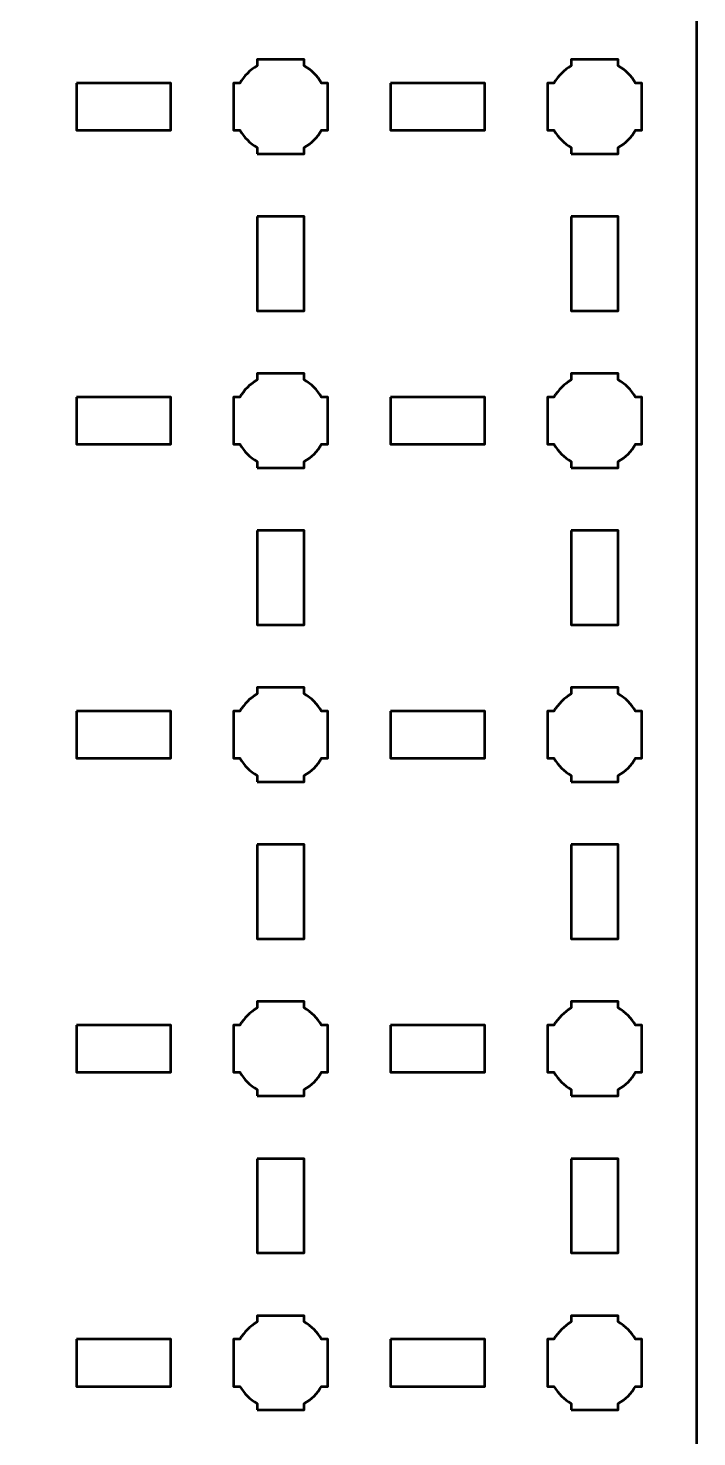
# Model space of a CAD drawing. Header units: centimetres. Extents: x -19.6 to 19.7, y -17.7 to 17.7.
# Drawn here: x 15.39 to 19.65, y -9.47 to -0.5 of the extents above; entities that cross this region are included whole.
import ezdxf

# ---------------------------------------------------------------- set-up
doc = ezdxf.new("R2010")
doc.units = ezdxf.units.CM
doc.header["$MEASUREMENT"] = 0
doc.layers.add('Layer 1', color=7, linetype='Continuous')

msp = doc.modelspace()

# ---------------------------------------------------------------- linework, layer by layer
at = {"layer": 'Layer 1', "lineweight": 53}
for points, knots in [([(-19.14991, 17.65006), (-19.14991, 17.65006), (19.15005, 17.65006), (19.15005, 17.65006), (19.15005, 17.65006), (19.42701, 17.65006), (19.65001, 17.42696), (19.65001, 17.14996), (19.65001, 17.14996), (19.65001, 17.14996), (19.65001, -17.14995), (19.65001, -17.14995), (19.65001, -17.14995), (19.65001, -17.42692), (19.42701, -17.65005), (19.15005, -17.65005), (19.15005, -17.65005), (19.15005, -17.65005), (-19.14991, -17.65005), (-19.14991, -17.65005), (-19.14991, -17.65005), (-19.42691, -17.65005), (-19.65, -17.42692), (-19.65, -17.14995), (-19.65, -17.14995), (-19.65, -17.14995), (-19.65, 17.14996), (-19.65, 17.14996), (-19.65, 17.14996), (-19.65, 17.42696), (-19.42691, 17.65006), (-19.14991, 17.65006)], [0, 0, 0, 0, 0.125, 0.125, 0.125, 0.125, 0.25, 0.25, 0.25, 0.25, 0.375, 0.375, 0.375, 0.375, 0.5, 0.5, 0.5, 0.5, 0.625, 0.625, 0.625, 0.625, 0.75, 0.75, 0.75, 0.75, 0.875, 0.875, 0.875, 0.875, 1, 1, 1, 1]), ([(16.84994, -1.29989), (16.84994, -1.29989), (16.84994, -1.25978), (16.84994, -1.25978), (16.84994, -1.25978), (16.80446, -1.23346), (16.76644, -1.19543), (16.74012, -1.14996), (16.74012, -1.14996), (16.74012, -1.14996), (16.70001, -1.14996), (16.70001, -1.14996), (16.70001, -1.14996), (16.70001, -1.14996), (16.70001, -0.99989), (16.70001, -0.99989), (16.70001, -0.99989), (16.70001, -0.99989), (16.70001, -0.84996), (16.70001, -0.84996), (16.70001, -0.84996), (16.70001, -0.84996), (16.74012, -0.84996), (16.74012, -0.84996), (16.74012, -0.84996), (16.76644, -0.80434), (16.80446, -0.76646), (16.84994, -0.74014), (16.84994, -0.74014), (16.84994, -0.74014), (16.84994, -0.69989), (16.84994, -0.69989), (16.84994, -0.69989), (16.84994, -0.69989), (17.00001, -0.69989), (17.00001, -0.69989), (17.00001, -0.69989), (17.00001, -0.69989), (17.14994, -0.69989), (17.14994, -0.69989), (17.14994, -0.69989), (17.14994, -0.69989), (17.14994, -0.74014), (17.14994, -0.74014), (17.14994, -0.74014), (17.19555, -0.76646), (17.23348, -0.80434), (17.25979, -0.84996), (17.25979, -0.84996), (17.25979, -0.84996), (17.30001, -0.84996), (17.30001, -0.84996), (17.30001, -0.84996), (17.30001, -0.84996), (17.30001, -0.99989), (17.30001, -0.99989), (17.30001, -0.99989), (17.30001, -0.99989), (17.30001, -1.14996), (17.30001, -1.14996), (17.30001, -1.14996), (17.30001, -1.14996), (17.25979, -1.14996), (17.25979, -1.14996), (17.25979, -1.14996), (17.23348, -1.19543), (17.19555, -1.23346), (17.14994, -1.25978), (17.14994, -1.25978), (17.14994, -1.25978), (17.14994, -1.29989), (17.14994, -1.29989), (17.14994, -1.29989), (17.14994, -1.29989), (17.00001, -1.29989), (17.00001, -1.29989), (17.00001, -1.29989), (17.00001, -1.29989), (16.84994, -1.29989), (16.84994, -1.29989)], [0, 0, 0, 0, 0.05, 0.05, 0.05, 0.05, 0.1, 0.1, 0.1, 0.1, 0.15, 0.15, 0.15, 0.15, 0.2, 0.2, 0.2, 0.2, 0.25, 0.25, 0.25, 0.25, 0.3, 0.3, 0.3, 0.3, 0.35, 0.35, 0.35, 0.35, 0.4, 0.4, 0.4, 0.4, 0.45, 0.45, 0.45, 0.45, 0.5, 0.5, 0.5, 0.5, 0.55, 0.55, 0.55, 0.55, 0.6, 0.6, 0.6, 0.6, 0.65, 0.65, 0.65, 0.65, 0.7, 0.7, 0.7, 0.7, 0.75, 0.75, 0.75, 0.75, 0.8, 0.8, 0.8, 0.8, 0.85, 0.85, 0.85, 0.85, 0.9, 0.9, 0.9, 0.9, 0.95, 0.95, 0.95, 0.95, 1, 1, 1, 1]), ([(18.84991, -1.29989), (18.84991, -1.29989), (18.84991, -1.25978), (18.84991, -1.25978), (18.84991, -1.25978), (18.80443, -1.23346), (18.76654, -1.19543), (18.74009, -1.14996), (18.74009, -1.14996), (18.74009, -1.14996), (18.69997, -1.14996), (18.69997, -1.14996), (18.69997, -1.14996), (18.69997, -1.14996), (18.69997, -0.99989), (18.69997, -0.99989), (18.69997, -0.99989), (18.69997, -0.99989), (18.69997, -0.84996), (18.69997, -0.84996), (18.69997, -0.84996), (18.69997, -0.84996), (18.74009, -0.84996), (18.74009, -0.84996), (18.74009, -0.84996), (18.76654, -0.80434), (18.80443, -0.76646), (18.84991, -0.74014), (18.84991, -0.74014), (18.84991, -0.74014), (18.84991, -0.69989), (18.84991, -0.69989), (18.84991, -0.69989), (18.84991, -0.69989), (18.99998, -0.69989), (18.99998, -0.69989), (18.99998, -0.69989), (18.99998, -0.69989), (19.14991, -0.69989), (19.14991, -0.69989), (19.14991, -0.69989), (19.14991, -0.69989), (19.14991, -0.74014), (19.14991, -0.74014), (19.14991, -0.74014), (19.19552, -0.76646), (19.23341, -0.80434), (19.25987, -0.84996), (19.25987, -0.84996), (19.25987, -0.84996), (19.29998, -0.84996), (19.29998, -0.84996), (19.29998, -0.84996), (19.29998, -0.84996), (19.29998, -0.99989), (19.29998, -0.99989), (19.29998, -0.99989), (19.29998, -0.99989), (19.29998, -1.14996), (19.29998, -1.14996), (19.29998, -1.14996), (19.29998, -1.14996), (19.25987, -1.14996), (19.25987, -1.14996), (19.25987, -1.14996), (19.23341, -1.19543), (19.19552, -1.23346), (19.14991, -1.25978), (19.14991, -1.25978), (19.14991, -1.25978), (19.14991, -1.29989), (19.14991, -1.29989), (19.14991, -1.29989), (19.14991, -1.29989), (18.99998, -1.29989), (18.99998, -1.29989), (18.99998, -1.29989), (18.99998, -1.29989), (18.84991, -1.29989), (18.84991, -1.29989)], [0, 0, 0, 0, 0.05, 0.05, 0.05, 0.05, 0.1, 0.1, 0.1, 0.1, 0.15, 0.15, 0.15, 0.15, 0.2, 0.2, 0.2, 0.2, 0.25, 0.25, 0.25, 0.25, 0.3, 0.3, 0.3, 0.3, 0.35, 0.35, 0.35, 0.35, 0.4, 0.4, 0.4, 0.4, 0.45, 0.45, 0.45, 0.45, 0.5, 0.5, 0.5, 0.5, 0.55, 0.55, 0.55, 0.55, 0.6, 0.6, 0.6, 0.6, 0.65, 0.65, 0.65, 0.65, 0.7, 0.7, 0.7, 0.7, 0.75, 0.75, 0.75, 0.75, 0.8, 0.8, 0.8, 0.8, 0.85, 0.85, 0.85, 0.85, 0.9, 0.9, 0.9, 0.9, 0.95, 0.95, 0.95, 0.95, 1, 1, 1, 1]), ([(15.69999, -0.84996), (15.69999, -0.84996), (16.29999, -0.84996), (16.29999, -0.84996), (16.29999, -0.84996), (16.29999, -0.84996), (16.29999, -1.14996), (16.29999, -1.14996), (16.29999, -1.14996), (16.29999, -1.14996), (15.69999, -1.14996), (15.69999, -1.14996), (15.69999, -1.14996), (15.69999, -1.14996), (15.69999, -0.84996), (15.69999, -0.84996)], [0, 0, 0, 0, 0.25, 0.25, 0.25, 0.25, 0.5, 0.5, 0.5, 0.5, 0.75, 0.75, 0.75, 0.75, 1, 1, 1, 1]), ([(17.70006, -0.84996), (17.70006, -0.84996), (18.30007, -0.84996), (18.30007, -0.84996), (18.30007, -0.84996), (18.30007, -0.84996), (18.30007, -1.14996), (18.30007, -1.14996), (18.30007, -1.14996), (18.30007, -1.14996), (17.70006, -1.14996), (17.70006, -1.14996), (17.70006, -1.14996), (17.70006, -1.14996), (17.70006, -0.84996), (17.70006, -0.84996)], [0, 0, 0, 0, 0.25, 0.25, 0.25, 0.25, 0.5, 0.5, 0.5, 0.5, 0.75, 0.75, 0.75, 0.75, 1, 1, 1, 1]), ([(16.85008, -1.69994), (16.85008, -1.69994), (17.15008, -1.69994), (17.15008, -1.69994), (17.15008, -1.69994), (17.15008, -1.69994), (17.15008, -2.29995), (17.15008, -2.29995), (17.15008, -2.29995), (17.15008, -2.29995), (16.85008, -2.29995), (16.85008, -2.29995), (16.85008, -2.29995), (16.85008, -2.29995), (16.85008, -1.69994), (16.85008, -1.69994)], [0, 0, 0, 0, 0.25, 0.25, 0.25, 0.25, 0.5, 0.5, 0.5, 0.5, 0.75, 0.75, 0.75, 0.75, 1, 1, 1, 1]), ([(18.85005, -1.69994), (18.85005, -1.69994), (19.15005, -1.69994), (19.15005, -1.69994), (19.15005, -1.69994), (19.15005, -1.69994), (19.15005, -2.29995), (19.15005, -2.29995), (19.15005, -2.29995), (19.15005, -2.29995), (18.85005, -2.29995), (18.85005, -2.29995), (18.85005, -2.29995), (18.85005, -2.29995), (18.85005, -1.69994), (18.85005, -1.69994)], [0, 0, 0, 0, 0.25, 0.25, 0.25, 0.25, 0.5, 0.5, 0.5, 0.5, 0.75, 0.75, 0.75, 0.75, 1, 1, 1, 1]), ([(16.84994, -3.29996), (16.84994, -3.29996), (16.84994, -3.25975), (16.84994, -3.25975), (16.84994, -3.25975), (16.80446, -3.23343), (16.76644, -3.19551), (16.74012, -3.14989), (16.74012, -3.14989), (16.74012, -3.14989), (16.70001, -3.14989), (16.70001, -3.14989), (16.70001, -3.14989), (16.70001, -3.14989), (16.70001, -2.99996), (16.70001, -2.99996), (16.70001, -2.99996), (16.70001, -2.99996), (16.70001, -2.84989), (16.70001, -2.84989), (16.70001, -2.84989), (16.70001, -2.84989), (16.74012, -2.84989), (16.74012, -2.84989), (16.74012, -2.84989), (16.76644, -2.80442), (16.80446, -2.76639), (16.84994, -2.74007), (16.84994, -2.74007), (16.84994, -2.74007), (16.84994, -2.69996), (16.84994, -2.69996), (16.84994, -2.69996), (16.84994, -2.69996), (17.00001, -2.69996), (17.00001, -2.69996), (17.00001, -2.69996), (17.00001, -2.69996), (17.14994, -2.69996), (17.14994, -2.69996), (17.14994, -2.69996), (17.14994, -2.69996), (17.14994, -2.74007), (17.14994, -2.74007), (17.14994, -2.74007), (17.19555, -2.76639), (17.23348, -2.80442), (17.25979, -2.84989), (17.25979, -2.84989), (17.25979, -2.84989), (17.30001, -2.84989), (17.30001, -2.84989), (17.30001, -2.84989), (17.30001, -2.84989), (17.30001, -2.99996), (17.30001, -2.99996), (17.30001, -2.99996), (17.30001, -2.99996), (17.30001, -3.14989), (17.30001, -3.14989), (17.30001, -3.14989), (17.30001, -3.14989), (17.25979, -3.14989), (17.25979, -3.14989), (17.25979, -3.14989), (17.23348, -3.19551), (17.19555, -3.23343), (17.14994, -3.25975), (17.14994, -3.25975), (17.14994, -3.25975), (17.14994, -3.29996), (17.14994, -3.29996), (17.14994, -3.29996), (17.14994, -3.29996), (17.00001, -3.29996), (17.00001, -3.29996), (17.00001, -3.29996), (17.00001, -3.29996), (16.84994, -3.29996), (16.84994, -3.29996)], [0, 0, 0, 0, 0.05, 0.05, 0.05, 0.05, 0.1, 0.1, 0.1, 0.1, 0.15, 0.15, 0.15, 0.15, 0.2, 0.2, 0.2, 0.2, 0.25, 0.25, 0.25, 0.25, 0.3, 0.3, 0.3, 0.3, 0.35, 0.35, 0.35, 0.35, 0.4, 0.4, 0.4, 0.4, 0.45, 0.45, 0.45, 0.45, 0.5, 0.5, 0.5, 0.5, 0.55, 0.55, 0.55, 0.55, 0.6, 0.6, 0.6, 0.6, 0.65, 0.65, 0.65, 0.65, 0.7, 0.7, 0.7, 0.7, 0.75, 0.75, 0.75, 0.75, 0.8, 0.8, 0.8, 0.8, 0.85, 0.85, 0.85, 0.85, 0.9, 0.9, 0.9, 0.9, 0.95, 0.95, 0.95, 0.95, 1, 1, 1, 1]), ([(18.84991, -3.29996), (18.84991, -3.29996), (18.84991, -3.25975), (18.84991, -3.25975), (18.84991, -3.25975), (18.80443, -3.23343), (18.76654, -3.19551), (18.74009, -3.14989), (18.74009, -3.14989), (18.74009, -3.14989), (18.69997, -3.14989), (18.69997, -3.14989), (18.69997, -3.14989), (18.69997, -3.14989), (18.69997, -2.99996), (18.69997, -2.99996), (18.69997, -2.99996), (18.69997, -2.99996), (18.69997, -2.84989), (18.69997, -2.84989), (18.69997, -2.84989), (18.69997, -2.84989), (18.74009, -2.84989), (18.74009, -2.84989), (18.74009, -2.84989), (18.76654, -2.80442), (18.80443, -2.76639), (18.84991, -2.74007), (18.84991, -2.74007), (18.84991, -2.74007), (18.84991, -2.69996), (18.84991, -2.69996), (18.84991, -2.69996), (18.84991, -2.69996), (18.99998, -2.69996), (18.99998, -2.69996), (18.99998, -2.69996), (18.99998, -2.69996), (19.14991, -2.69996), (19.14991, -2.69996), (19.14991, -2.69996), (19.14991, -2.69996), (19.14991, -2.74007), (19.14991, -2.74007), (19.14991, -2.74007), (19.19552, -2.76639), (19.23341, -2.80442), (19.25987, -2.84989), (19.25987, -2.84989), (19.25987, -2.84989), (19.29998, -2.84989), (19.29998, -2.84989), (19.29998, -2.84989), (19.29998, -2.84989), (19.29998, -2.99996), (19.29998, -2.99996), (19.29998, -2.99996), (19.29998, -2.99996), (19.29998, -3.14989), (19.29998, -3.14989), (19.29998, -3.14989), (19.29998, -3.14989), (19.25987, -3.14989), (19.25987, -3.14989), (19.25987, -3.14989), (19.23341, -3.19551), (19.19552, -3.23343), (19.14991, -3.25975), (19.14991, -3.25975), (19.14991, -3.25975), (19.14991, -3.29996), (19.14991, -3.29996), (19.14991, -3.29996), (19.14991, -3.29996), (18.99998, -3.29996), (18.99998, -3.29996), (18.99998, -3.29996), (18.99998, -3.29996), (18.84991, -3.29996), (18.84991, -3.29996)], [0, 0, 0, 0, 0.05, 0.05, 0.05, 0.05, 0.1, 0.1, 0.1, 0.1, 0.15, 0.15, 0.15, 0.15, 0.2, 0.2, 0.2, 0.2, 0.25, 0.25, 0.25, 0.25, 0.3, 0.3, 0.3, 0.3, 0.35, 0.35, 0.35, 0.35, 0.4, 0.4, 0.4, 0.4, 0.45, 0.45, 0.45, 0.45, 0.5, 0.5, 0.5, 0.5, 0.55, 0.55, 0.55, 0.55, 0.6, 0.6, 0.6, 0.6, 0.65, 0.65, 0.65, 0.65, 0.7, 0.7, 0.7, 0.7, 0.75, 0.75, 0.75, 0.75, 0.8, 0.8, 0.8, 0.8, 0.85, 0.85, 0.85, 0.85, 0.9, 0.9, 0.9, 0.9, 0.95, 0.95, 0.95, 0.95, 1, 1, 1, 1]), ([(15.69999, -2.85003), (15.69999, -2.85003), (16.29999, -2.85003), (16.29999, -2.85003), (16.29999, -2.85003), (16.29999, -2.85003), (16.29999, -3.15003), (16.29999, -3.15003), (16.29999, -3.15003), (16.29999, -3.15003), (15.69999, -3.15003), (15.69999, -3.15003), (15.69999, -3.15003), (15.69999, -3.15003), (15.69999, -2.85003), (15.69999, -2.85003)], [0, 0, 0, 0, 0.25, 0.25, 0.25, 0.25, 0.5, 0.5, 0.5, 0.5, 0.75, 0.75, 0.75, 0.75, 1, 1, 1, 1]), ([(17.70006, -2.85003), (17.70006, -2.85003), (18.30007, -2.85003), (18.30007, -2.85003), (18.30007, -2.85003), (18.30007, -2.85003), (18.30007, -3.15003), (18.30007, -3.15003), (18.30007, -3.15003), (18.30007, -3.15003), (17.70006, -3.15003), (17.70006, -3.15003), (17.70006, -3.15003), (17.70006, -3.15003), (17.70006, -2.85003), (17.70006, -2.85003)], [0, 0, 0, 0, 0.25, 0.25, 0.25, 0.25, 0.5, 0.5, 0.5, 0.5, 0.75, 0.75, 0.75, 0.75, 1, 1, 1, 1]), ([(16.85008, -3.70001), (16.85008, -3.70001), (17.15008, -3.70001), (17.15008, -3.70001), (17.15008, -3.70001), (17.15008, -3.70001), (17.15008, -4.30002), (17.15008, -4.30002), (17.15008, -4.30002), (17.15008, -4.30002), (16.85008, -4.30002), (16.85008, -4.30002), (16.85008, -4.30002), (16.85008, -4.30002), (16.85008, -3.70001), (16.85008, -3.70001)], [0, 0, 0, 0, 0.25, 0.25, 0.25, 0.25, 0.5, 0.5, 0.5, 0.5, 0.75, 0.75, 0.75, 0.75, 1, 1, 1, 1]), ([(18.85005, -3.70001), (18.85005, -3.70001), (19.15005, -3.70001), (19.15005, -3.70001), (19.15005, -3.70001), (19.15005, -3.70001), (19.15005, -4.30002), (19.15005, -4.30002), (19.15005, -4.30002), (19.15005, -4.30002), (18.85005, -4.30002), (18.85005, -4.30002), (18.85005, -4.30002), (18.85005, -4.30002), (18.85005, -3.70001), (18.85005, -3.70001)], [0, 0, 0, 0, 0.25, 0.25, 0.25, 0.25, 0.5, 0.5, 0.5, 0.5, 0.75, 0.75, 0.75, 0.75, 1, 1, 1, 1]), ([(16.84994, -5.29993), (16.84994, -5.29993), (16.84994, -5.25982), (16.84994, -5.25982), (16.84994, -5.25982), (16.80446, -5.2335), (16.76644, -5.19547), (16.74012, -5.15), (16.74012, -5.15), (16.74012, -5.15), (16.70001, -5.15), (16.70001, -5.15), (16.70001, -5.15), (16.70001, -5.15), (16.70001, -4.99993), (16.70001, -4.99993), (16.70001, -4.99993), (16.70001, -4.99993), (16.70001, -4.85), (16.70001, -4.85), (16.70001, -4.85), (16.70001, -4.85), (16.74012, -4.85), (16.74012, -4.85), (16.74012, -4.85), (16.76644, -4.80439), (16.80446, -4.7665), (16.84994, -4.74004), (16.84994, -4.74004), (16.84994, -4.74004), (16.84994, -4.69993), (16.84994, -4.69993), (16.84994, -4.69993), (16.84994, -4.69993), (17.00001, -4.69993), (17.00001, -4.69993), (17.00001, -4.69993), (17.00001, -4.69993), (17.14994, -4.69993), (17.14994, -4.69993), (17.14994, -4.69993), (17.14994, -4.69993), (17.14994, -4.74004), (17.14994, -4.74004), (17.14994, -4.74004), (17.19555, -4.7665), (17.23348, -4.80439), (17.25979, -4.85), (17.25979, -4.85), (17.25979, -4.85), (17.30001, -4.85), (17.30001, -4.85), (17.30001, -4.85), (17.30001, -4.85), (17.30001, -4.99993), (17.30001, -4.99993), (17.30001, -4.99993), (17.30001, -4.99993), (17.30001, -5.15), (17.30001, -5.15), (17.30001, -5.15), (17.30001, -5.15), (17.25979, -5.15), (17.25979, -5.15), (17.25979, -5.15), (17.23348, -5.19547), (17.19555, -5.2335), (17.14994, -5.25982), (17.14994, -5.25982), (17.14994, -5.25982), (17.14994, -5.29993), (17.14994, -5.29993), (17.14994, -5.29993), (17.14994, -5.29993), (17.00001, -5.29993), (17.00001, -5.29993), (17.00001, -5.29993), (17.00001, -5.29993), (16.84994, -5.29993), (16.84994, -5.29993)], [0, 0, 0, 0, 0.05, 0.05, 0.05, 0.05, 0.1, 0.1, 0.1, 0.1, 0.15, 0.15, 0.15, 0.15, 0.2, 0.2, 0.2, 0.2, 0.25, 0.25, 0.25, 0.25, 0.3, 0.3, 0.3, 0.3, 0.35, 0.35, 0.35, 0.35, 0.4, 0.4, 0.4, 0.4, 0.45, 0.45, 0.45, 0.45, 0.5, 0.5, 0.5, 0.5, 0.55, 0.55, 0.55, 0.55, 0.6, 0.6, 0.6, 0.6, 0.65, 0.65, 0.65, 0.65, 0.7, 0.7, 0.7, 0.7, 0.75, 0.75, 0.75, 0.75, 0.8, 0.8, 0.8, 0.8, 0.85, 0.85, 0.85, 0.85, 0.9, 0.9, 0.9, 0.9, 0.95, 0.95, 0.95, 0.95, 1, 1, 1, 1]), ([(18.84991, -5.29993), (18.84991, -5.29993), (18.84991, -5.25982), (18.84991, -5.25982), (18.84991, -5.25982), (18.80443, -5.2335), (18.76654, -5.19547), (18.74009, -5.15), (18.74009, -5.15), (18.74009, -5.15), (18.69997, -5.15), (18.69997, -5.15), (18.69997, -5.15), (18.69997, -5.15), (18.69997, -4.99993), (18.69997, -4.99993), (18.69997, -4.99993), (18.69997, -4.99993), (18.69997, -4.85), (18.69997, -4.85), (18.69997, -4.85), (18.69997, -4.85), (18.74009, -4.85), (18.74009, -4.85), (18.74009, -4.85), (18.76654, -4.80439), (18.80443, -4.7665), (18.84991, -4.74004), (18.84991, -4.74004), (18.84991, -4.74004), (18.84991, -4.69993), (18.84991, -4.69993), (18.84991, -4.69993), (18.84991, -4.69993), (18.99998, -4.69993), (18.99998, -4.69993), (18.99998, -4.69993), (18.99998, -4.69993), (19.14991, -4.69993), (19.14991, -4.69993), (19.14991, -4.69993), (19.14991, -4.69993), (19.14991, -4.74004), (19.14991, -4.74004), (19.14991, -4.74004), (19.19552, -4.7665), (19.23341, -4.80439), (19.25987, -4.85), (19.25987, -4.85), (19.25987, -4.85), (19.29998, -4.85), (19.29998, -4.85), (19.29998, -4.85), (19.29998, -4.85), (19.29998, -4.99993), (19.29998, -4.99993), (19.29998, -4.99993), (19.29998, -4.99993), (19.29998, -5.15), (19.29998, -5.15), (19.29998, -5.15), (19.29998, -5.15), (19.25987, -5.15), (19.25987, -5.15), (19.25987, -5.15), (19.23341, -5.19547), (19.19552, -5.2335), (19.14991, -5.25982), (19.14991, -5.25982), (19.14991, -5.25982), (19.14991, -5.29993), (19.14991, -5.29993), (19.14991, -5.29993), (19.14991, -5.29993), (18.99998, -5.29993), (18.99998, -5.29993), (18.99998, -5.29993), (18.99998, -5.29993), (18.84991, -5.29993), (18.84991, -5.29993)], [0, 0, 0, 0, 0.05, 0.05, 0.05, 0.05, 0.1, 0.1, 0.1, 0.1, 0.15, 0.15, 0.15, 0.15, 0.2, 0.2, 0.2, 0.2, 0.25, 0.25, 0.25, 0.25, 0.3, 0.3, 0.3, 0.3, 0.35, 0.35, 0.35, 0.35, 0.4, 0.4, 0.4, 0.4, 0.45, 0.45, 0.45, 0.45, 0.5, 0.5, 0.5, 0.5, 0.55, 0.55, 0.55, 0.55, 0.6, 0.6, 0.6, 0.6, 0.65, 0.65, 0.65, 0.65, 0.7, 0.7, 0.7, 0.7, 0.75, 0.75, 0.75, 0.75, 0.8, 0.8, 0.8, 0.8, 0.85, 0.85, 0.85, 0.85, 0.9, 0.9, 0.9, 0.9, 0.95, 0.95, 0.95, 0.95, 1, 1, 1, 1]), ([(15.69999, -4.85), (15.69999, -4.85), (16.29999, -4.85), (16.29999, -4.85), (16.29999, -4.85), (16.29999, -4.85), (16.29999, -5.15), (16.29999, -5.15), (16.29999, -5.15), (16.29999, -5.15), (15.69999, -5.15), (15.69999, -5.15), (15.69999, -5.15), (15.69999, -5.15), (15.69999, -4.85), (15.69999, -4.85)], [0, 0, 0, 0, 0.25, 0.25, 0.25, 0.25, 0.5, 0.5, 0.5, 0.5, 0.75, 0.75, 0.75, 0.75, 1, 1, 1, 1]), ([(17.70006, -4.85), (17.70006, -4.85), (18.30007, -4.85), (18.30007, -4.85), (18.30007, -4.85), (18.30007, -4.85), (18.30007, -5.15), (18.30007, -5.15), (18.30007, -5.15), (18.30007, -5.15), (17.70006, -5.15), (17.70006, -5.15), (17.70006, -5.15), (17.70006, -5.15), (17.70006, -4.85), (17.70006, -4.85)], [0, 0, 0, 0, 0.25, 0.25, 0.25, 0.25, 0.5, 0.5, 0.5, 0.5, 0.75, 0.75, 0.75, 0.75, 1, 1, 1, 1]), ([(16.85008, -5.69998), (16.85008, -5.69998), (17.15008, -5.69998), (17.15008, -5.69998), (17.15008, -5.69998), (17.15008, -5.69998), (17.15008, -6.29999), (17.15008, -6.29999), (17.15008, -6.29999), (17.15008, -6.29999), (16.85008, -6.29999), (16.85008, -6.29999), (16.85008, -6.29999), (16.85008, -6.29999), (16.85008, -5.69998), (16.85008, -5.69998)], [0, 0, 0, 0, 0.25, 0.25, 0.25, 0.25, 0.5, 0.5, 0.5, 0.5, 0.75, 0.75, 0.75, 0.75, 1, 1, 1, 1]), ([(18.85005, -5.69998), (18.85005, -5.69998), (19.15005, -5.69998), (19.15005, -5.69998), (19.15005, -5.69998), (19.15005, -5.69998), (19.15005, -6.29999), (19.15005, -6.29999), (19.15005, -6.29999), (19.15005, -6.29999), (18.85005, -6.29999), (18.85005, -6.29999), (18.85005, -6.29999), (18.85005, -6.29999), (18.85005, -5.69998), (18.85005, -5.69998)], [0, 0, 0, 0, 0.25, 0.25, 0.25, 0.25, 0.5, 0.5, 0.5, 0.5, 0.75, 0.75, 0.75, 0.75, 1, 1, 1, 1]), ([(16.84994, -7.29986), (16.84994, -7.29986), (16.84994, -7.25975), (16.84994, -7.25975), (16.84994, -7.25975), (16.80446, -7.23344), (16.76644, -7.19541), (16.74012, -7.14993), (16.74012, -7.14993), (16.74012, -7.14993), (16.70001, -7.14993), (16.70001, -7.14993), (16.70001, -7.14993), (16.70001, -7.14993), (16.70001, -6.99986), (16.70001, -6.99986), (16.70001, -6.99986), (16.70001, -6.99986), (16.70001, -6.84993), (16.70001, -6.84993), (16.70001, -6.84993), (16.70001, -6.84993), (16.74012, -6.84993), (16.74012, -6.84993), (16.74012, -6.84993), (16.76644, -6.80446), (16.80446, -6.76643), (16.84994, -6.74011), (16.84994, -6.74011), (16.84994, -6.74011), (16.84994, -6.69986), (16.84994, -6.69986), (16.84994, -6.69986), (16.84994, -6.69986), (17.00001, -6.69986), (17.00001, -6.69986), (17.00001, -6.69986), (17.00001, -6.69986), (17.14994, -6.69986), (17.14994, -6.69986), (17.14994, -6.69986), (17.14994, -6.69986), (17.14994, -6.74011), (17.14994, -6.74011), (17.14994, -6.74011), (17.19555, -6.76643), (17.23348, -6.80446), (17.25979, -6.84993), (17.25979, -6.84993), (17.25979, -6.84993), (17.30001, -6.84993), (17.30001, -6.84993), (17.30001, -6.84993), (17.30001, -6.84993), (17.30001, -6.99986), (17.30001, -6.99986), (17.30001, -6.99986), (17.30001, -6.99986), (17.30001, -7.14993), (17.30001, -7.14993), (17.30001, -7.14993), (17.30001, -7.14993), (17.25979, -7.14993), (17.25979, -7.14993), (17.25979, -7.14993), (17.23348, -7.19541), (17.19555, -7.23344), (17.14994, -7.25975), (17.14994, -7.25975), (17.14994, -7.25975), (17.14994, -7.29986), (17.14994, -7.29986), (17.14994, -7.29986), (17.14994, -7.29986), (17.00001, -7.29986), (17.00001, -7.29986), (17.00001, -7.29986), (17.00001, -7.29986), (16.84994, -7.29986), (16.84994, -7.29986)], [0, 0, 0, 0, 0.05, 0.05, 0.05, 0.05, 0.1, 0.1, 0.1, 0.1, 0.15, 0.15, 0.15, 0.15, 0.2, 0.2, 0.2, 0.2, 0.25, 0.25, 0.25, 0.25, 0.3, 0.3, 0.3, 0.3, 0.35, 0.35, 0.35, 0.35, 0.4, 0.4, 0.4, 0.4, 0.45, 0.45, 0.45, 0.45, 0.5, 0.5, 0.5, 0.5, 0.55, 0.55, 0.55, 0.55, 0.6, 0.6, 0.6, 0.6, 0.65, 0.65, 0.65, 0.65, 0.7, 0.7, 0.7, 0.7, 0.75, 0.75, 0.75, 0.75, 0.8, 0.8, 0.8, 0.8, 0.85, 0.85, 0.85, 0.85, 0.9, 0.9, 0.9, 0.9, 0.95, 0.95, 0.95, 0.95, 1, 1, 1, 1]), ([(18.84991, -7.29986), (18.84991, -7.29986), (18.84991, -7.25975), (18.84991, -7.25975), (18.84991, -7.25975), (18.80443, -7.23344), (18.76654, -7.19541), (18.74009, -7.14993), (18.74009, -7.14993), (18.74009, -7.14993), (18.69997, -7.14993), (18.69997, -7.14993), (18.69997, -7.14993), (18.69997, -7.14993), (18.69997, -6.99986), (18.69997, -6.99986), (18.69997, -6.99986), (18.69997, -6.99986), (18.69997, -6.84993), (18.69997, -6.84993), (18.69997, -6.84993), (18.69997, -6.84993), (18.74009, -6.84993), (18.74009, -6.84993), (18.74009, -6.84993), (18.76654, -6.80446), (18.80443, -6.76643), (18.84991, -6.74011), (18.84991, -6.74011), (18.84991, -6.74011), (18.84991, -6.69986), (18.84991, -6.69986), (18.84991, -6.69986), (18.84991, -6.69986), (18.99998, -6.69986), (18.99998, -6.69986), (18.99998, -6.69986), (18.99998, -6.69986), (19.14991, -6.69986), (19.14991, -6.69986), (19.14991, -6.69986), (19.14991, -6.69986), (19.14991, -6.74011), (19.14991, -6.74011), (19.14991, -6.74011), (19.19552, -6.76643), (19.23341, -6.80446), (19.25987, -6.84993), (19.25987, -6.84993), (19.25987, -6.84993), (19.29998, -6.84993), (19.29998, -6.84993), (19.29998, -6.84993), (19.29998, -6.84993), (19.29998, -6.99986), (19.29998, -6.99986), (19.29998, -6.99986), (19.29998, -6.99986), (19.29998, -7.14993), (19.29998, -7.14993), (19.29998, -7.14993), (19.29998, -7.14993), (19.25987, -7.14993), (19.25987, -7.14993), (19.25987, -7.14993), (19.23341, -7.19541), (19.19552, -7.23344), (19.14991, -7.25975), (19.14991, -7.25975), (19.14991, -7.25975), (19.14991, -7.29986), (19.14991, -7.29986), (19.14991, -7.29986), (19.14991, -7.29986), (18.99998, -7.29986), (18.99998, -7.29986), (18.99998, -7.29986), (18.99998, -7.29986), (18.84991, -7.29986), (18.84991, -7.29986)], [0, 0, 0, 0, 0.05, 0.05, 0.05, 0.05, 0.1, 0.1, 0.1, 0.1, 0.15, 0.15, 0.15, 0.15, 0.2, 0.2, 0.2, 0.2, 0.25, 0.25, 0.25, 0.25, 0.3, 0.3, 0.3, 0.3, 0.35, 0.35, 0.35, 0.35, 0.4, 0.4, 0.4, 0.4, 0.45, 0.45, 0.45, 0.45, 0.5, 0.5, 0.5, 0.5, 0.55, 0.55, 0.55, 0.55, 0.6, 0.6, 0.6, 0.6, 0.65, 0.65, 0.65, 0.65, 0.7, 0.7, 0.7, 0.7, 0.75, 0.75, 0.75, 0.75, 0.8, 0.8, 0.8, 0.8, 0.85, 0.85, 0.85, 0.85, 0.9, 0.9, 0.9, 0.9, 0.95, 0.95, 0.95, 0.95, 1, 1, 1, 1]), ([(15.69999, -6.84993), (15.69999, -6.84993), (16.29999, -6.84993), (16.29999, -6.84993), (16.29999, -6.84993), (16.29999, -6.84993), (16.29999, -7.14993), (16.29999, -7.14993), (16.29999, -7.14993), (16.29999, -7.14993), (15.69999, -7.14993), (15.69999, -7.14993), (15.69999, -7.14993), (15.69999, -7.14993), (15.69999, -6.84993), (15.69999, -6.84993)], [0, 0, 0, 0, 0.25, 0.25, 0.25, 0.25, 0.5, 0.5, 0.5, 0.5, 0.75, 0.75, 0.75, 0.75, 1, 1, 1, 1]), ([(17.70006, -6.84993), (17.70006, -6.84993), (18.30007, -6.84993), (18.30007, -6.84993), (18.30007, -6.84993), (18.30007, -6.84993), (18.30007, -7.14993), (18.30007, -7.14993), (18.30007, -7.14993), (18.30007, -7.14993), (17.70006, -7.14993), (17.70006, -7.14993), (17.70006, -7.14993), (17.70006, -7.14993), (17.70006, -6.84993), (17.70006, -6.84993)], [0, 0, 0, 0, 0.25, 0.25, 0.25, 0.25, 0.5, 0.5, 0.5, 0.5, 0.75, 0.75, 0.75, 0.75, 1, 1, 1, 1]), ([(16.85008, -7.70006), (16.85008, -7.70006), (17.15008, -7.70006), (17.15008, -7.70006), (17.15008, -7.70006), (17.15008, -7.70006), (17.15008, -8.30006), (17.15008, -8.30006), (17.15008, -8.30006), (17.15008, -8.30006), (16.85008, -8.30006), (16.85008, -8.30006), (16.85008, -8.30006), (16.85008, -8.30006), (16.85008, -7.70006), (16.85008, -7.70006)], [0, 0, 0, 0, 0.25, 0.25, 0.25, 0.25, 0.5, 0.5, 0.5, 0.5, 0.75, 0.75, 0.75, 0.75, 1, 1, 1, 1]), ([(18.85005, -7.70006), (18.85005, -7.70006), (19.15005, -7.70006), (19.15005, -7.70006), (19.15005, -7.70006), (19.15005, -7.70006), (19.15005, -8.30006), (19.15005, -8.30006), (19.15005, -8.30006), (19.15005, -8.30006), (18.85005, -8.30006), (18.85005, -8.30006), (18.85005, -8.30006), (18.85005, -8.30006), (18.85005, -7.70006), (18.85005, -7.70006)], [0, 0, 0, 0, 0.25, 0.25, 0.25, 0.25, 0.5, 0.5, 0.5, 0.5, 0.75, 0.75, 0.75, 0.75, 1, 1, 1, 1]), ([(16.84994, -9.29994), (16.84994, -9.29994), (16.84994, -9.25972), (16.84994, -9.25972), (16.84994, -9.25972), (16.80446, -9.2334), (16.76644, -9.19548), (16.74012, -9.14987), (16.74012, -9.14987), (16.74012, -9.14987), (16.70001, -9.14987), (16.70001, -9.14987), (16.70001, -9.14987), (16.70001, -9.14987), (16.70001, -8.99994), (16.70001, -8.99994), (16.70001, -8.99994), (16.70001, -8.99994), (16.70001, -8.8499), (16.70001, -8.8499), (16.70001, -8.8499), (16.70001, -8.8499), (16.74012, -8.8499), (16.74012, -8.8499), (16.74012, -8.8499), (16.76644, -8.80443), (16.80446, -8.76636), (16.84994, -8.74004), (16.84994, -8.74004), (16.84994, -8.74004), (16.84994, -8.69997), (16.84994, -8.69997), (16.84994, -8.69997), (16.84994, -8.69997), (17.00001, -8.69997), (17.00001, -8.69997), (17.00001, -8.69997), (17.00001, -8.69997), (17.14994, -8.69997), (17.14994, -8.69997), (17.14994, -8.69997), (17.14994, -8.69997), (17.14994, -8.74004), (17.14994, -8.74004), (17.14994, -8.74004), (17.19555, -8.76636), (17.23348, -8.80443), (17.25979, -8.8499), (17.25979, -8.8499), (17.25979, -8.8499), (17.30001, -8.8499), (17.30001, -8.8499), (17.30001, -8.8499), (17.30001, -8.8499), (17.30001, -8.99994), (17.30001, -8.99994), (17.30001, -8.99994), (17.30001, -8.99994), (17.30001, -9.14987), (17.30001, -9.14987), (17.30001, -9.14987), (17.30001, -9.14987), (17.25979, -9.14987), (17.25979, -9.14987), (17.25979, -9.14987), (17.23348, -9.19548), (17.19555, -9.2334), (17.14994, -9.25972), (17.14994, -9.25972), (17.14994, -9.25972), (17.14994, -9.29994), (17.14994, -9.29994), (17.14994, -9.29994), (17.14994, -9.29994), (17.00001, -9.29994), (17.00001, -9.29994), (17.00001, -9.29994), (17.00001, -9.29994), (16.84994, -9.29994), (16.84994, -9.29994)], [0, 0, 0, 0, 0.05, 0.05, 0.05, 0.05, 0.1, 0.1, 0.1, 0.1, 0.15, 0.15, 0.15, 0.15, 0.2, 0.2, 0.2, 0.2, 0.25, 0.25, 0.25, 0.25, 0.3, 0.3, 0.3, 0.3, 0.35, 0.35, 0.35, 0.35, 0.4, 0.4, 0.4, 0.4, 0.45, 0.45, 0.45, 0.45, 0.5, 0.5, 0.5, 0.5, 0.55, 0.55, 0.55, 0.55, 0.6, 0.6, 0.6, 0.6, 0.65, 0.65, 0.65, 0.65, 0.7, 0.7, 0.7, 0.7, 0.75, 0.75, 0.75, 0.75, 0.8, 0.8, 0.8, 0.8, 0.85, 0.85, 0.85, 0.85, 0.9, 0.9, 0.9, 0.9, 0.95, 0.95, 0.95, 0.95, 1, 1, 1, 1]), ([(18.84991, -9.29994), (18.84991, -9.29994), (18.84991, -9.25972), (18.84991, -9.25972), (18.84991, -9.25972), (18.80443, -9.2334), (18.76654, -9.19548), (18.74009, -9.14987), (18.74009, -9.14987), (18.74009, -9.14987), (18.69997, -9.14987), (18.69997, -9.14987), (18.69997, -9.14987), (18.69997, -9.14987), (18.69997, -8.99994), (18.69997, -8.99994), (18.69997, -8.99994), (18.69997, -8.99994), (18.69997, -8.8499), (18.69997, -8.8499), (18.69997, -8.8499), (18.69997, -8.8499), (18.74009, -8.8499), (18.74009, -8.8499), (18.74009, -8.8499), (18.76654, -8.80443), (18.80443, -8.76636), (18.84991, -8.74004), (18.84991, -8.74004), (18.84991, -8.74004), (18.84991, -8.69997), (18.84991, -8.69997), (18.84991, -8.69997), (18.84991, -8.69997), (18.99998, -8.69997), (18.99998, -8.69997), (18.99998, -8.69997), (18.99998, -8.69997), (19.14991, -8.69997), (19.14991, -8.69997), (19.14991, -8.69997), (19.14991, -8.69997), (19.14991, -8.74004), (19.14991, -8.74004), (19.14991, -8.74004), (19.19552, -8.76636), (19.23341, -8.80443), (19.25987, -8.8499), (19.25987, -8.8499), (19.25987, -8.8499), (19.29998, -8.8499), (19.29998, -8.8499), (19.29998, -8.8499), (19.29998, -8.8499), (19.29998, -8.99994), (19.29998, -8.99994), (19.29998, -8.99994), (19.29998, -8.99994), (19.29998, -9.14987), (19.29998, -9.14987), (19.29998, -9.14987), (19.29998, -9.14987), (19.25987, -9.14987), (19.25987, -9.14987), (19.25987, -9.14987), (19.23341, -9.19548), (19.19552, -9.2334), (19.14991, -9.25972), (19.14991, -9.25972), (19.14991, -9.25972), (19.14991, -9.29994), (19.14991, -9.29994), (19.14991, -9.29994), (19.14991, -9.29994), (18.99998, -9.29994), (18.99998, -9.29994), (18.99998, -9.29994), (18.99998, -9.29994), (18.84991, -9.29994), (18.84991, -9.29994)], [0, 0, 0, 0, 0.05, 0.05, 0.05, 0.05, 0.1, 0.1, 0.1, 0.1, 0.15, 0.15, 0.15, 0.15, 0.2, 0.2, 0.2, 0.2, 0.25, 0.25, 0.25, 0.25, 0.3, 0.3, 0.3, 0.3, 0.35, 0.35, 0.35, 0.35, 0.4, 0.4, 0.4, 0.4, 0.45, 0.45, 0.45, 0.45, 0.5, 0.5, 0.5, 0.5, 0.55, 0.55, 0.55, 0.55, 0.6, 0.6, 0.6, 0.6, 0.65, 0.65, 0.65, 0.65, 0.7, 0.7, 0.7, 0.7, 0.75, 0.75, 0.75, 0.75, 0.8, 0.8, 0.8, 0.8, 0.85, 0.85, 0.85, 0.85, 0.9, 0.9, 0.9, 0.9, 0.95, 0.95, 0.95, 0.95, 1, 1, 1, 1]), ([(15.69999, -8.85001), (15.69999, -8.85001), (16.29999, -8.85001), (16.29999, -8.85001), (16.29999, -8.85001), (16.29999, -8.85001), (16.29999, -9.15001), (16.29999, -9.15001), (16.29999, -9.15001), (16.29999, -9.15001), (15.69999, -9.15001), (15.69999, -9.15001), (15.69999, -9.15001), (15.69999, -9.15001), (15.69999, -8.85001), (15.69999, -8.85001)], [0, 0, 0, 0, 0.25, 0.25, 0.25, 0.25, 0.5, 0.5, 0.5, 0.5, 0.75, 0.75, 0.75, 0.75, 1, 1, 1, 1]), ([(17.70006, -8.85001), (17.70006, -8.85001), (18.30007, -8.85001), (18.30007, -8.85001), (18.30007, -8.85001), (18.30007, -8.85001), (18.30007, -9.15001), (18.30007, -9.15001), (18.30007, -9.15001), (18.30007, -9.15001), (17.70006, -9.15001), (17.70006, -9.15001), (17.70006, -9.15001), (17.70006, -9.15001), (17.70006, -8.85001), (17.70006, -8.85001)], [0, 0, 0, 0, 0.25, 0.25, 0.25, 0.25, 0.5, 0.5, 0.5, 0.5, 0.75, 0.75, 0.75, 0.75, 1, 1, 1, 1])]:
    msp.add_open_spline(points, degree=3, knots=knots, dxfattribs=at)

doc.saveas('drawing.dxf')
